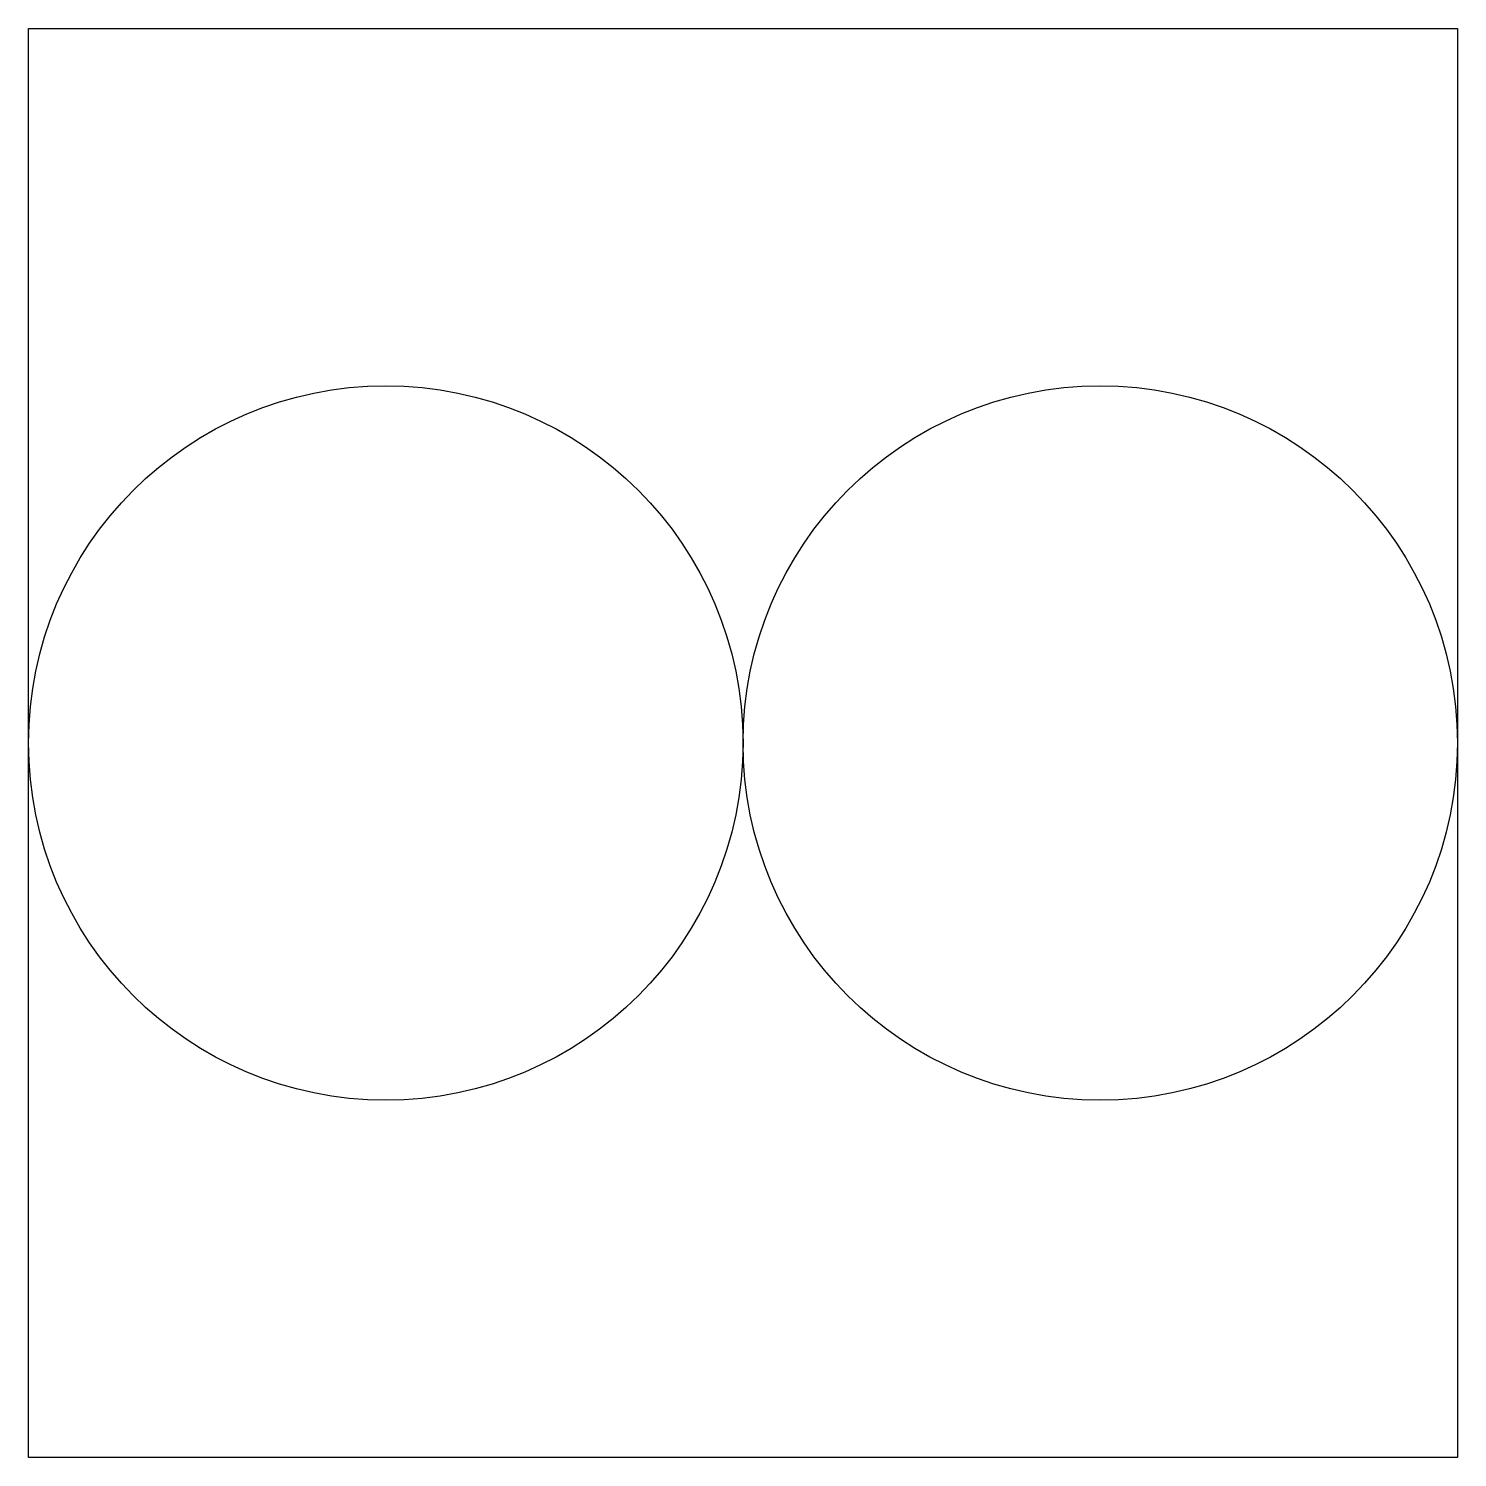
# Model space of a CAD drawing. Extents: x 0 to 0.25, y -0.125 to 0.125.
import ezdxf

# ---------------------------------------------------------------- set-up
doc = ezdxf.new("R2010")
doc.units = 0
doc.layers.get('0').update_dxf_attribs({"linetype": 'CONTINUOUS'})

msp = doc.modelspace()

# ---------------------------------------------------------------- linework, layer by layer
at = {"color": 0}
for p, q in [((0, -0.125), (0, 0.125)), ((0, 0.125), (0.25, 0.125)), ((0.25, 0.125), (0.25, -0.125)), ((0.25, -0.125), (0, -0.125))]:
    msp.add_line(p, q, dxfattribs=at)
for centre in [(0.0625, 0), (0.1875, 0)]:
    msp.add_circle(centre, 0.0625, dxfattribs=at)
msp.add_arc((0.125, 0), 0, 73.7398, 0, dxfattribs=at)

doc.saveas('drawing.dxf')
